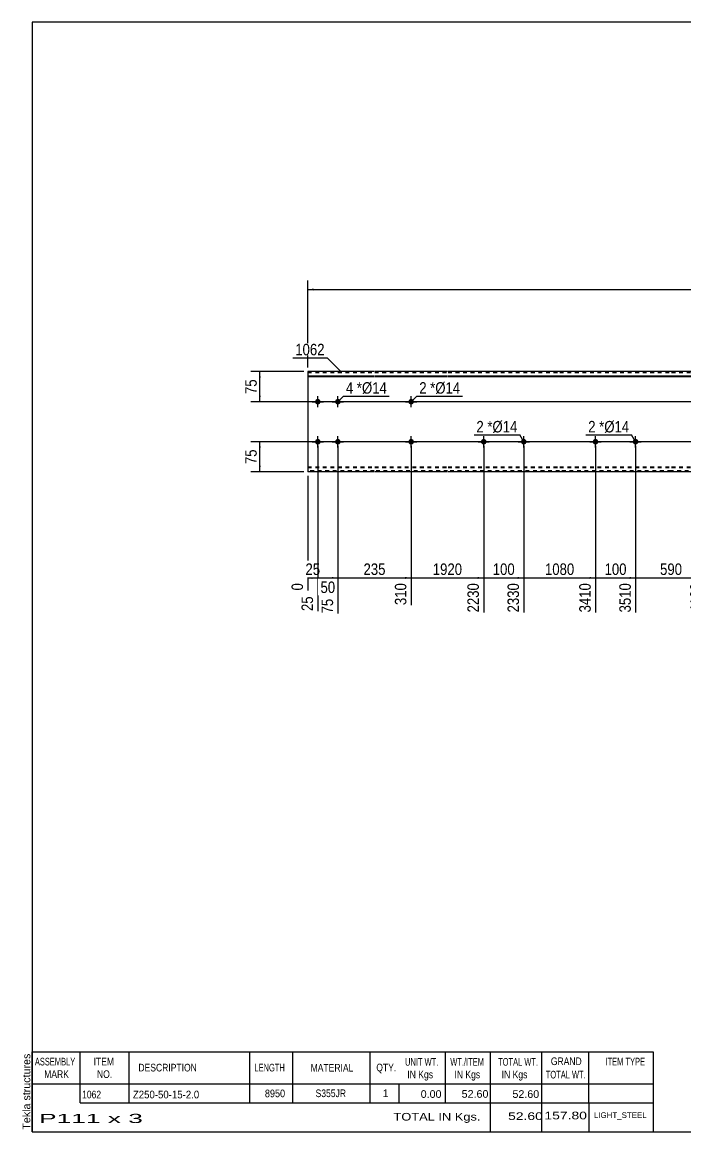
# Model space of a CAD drawing. Header units: millimetres. Extents: x -71 to 331, y -177 to 100.
# Drawn here: x -71.3 to 94.1, y -177.3 to 99.8 of the extents above; entities that cross this region are included whole.
import ezdxf

# ---------------------------------------------------------------- set-up
doc = ezdxf.new("R2010")
doc.units = ezdxf.units.MM
doc.linetypes.add('DXK_LINE_DOT1', pattern=[1.8814, 0.9407, -0.9407])
doc.styles.add('Arial', font='ARIAL.TTF', dxfattribs={"height": 0.2})
doc.styles.add('Arial Narrow', font='ARIALN.TTF', dxfattribs={"height": 0.2})

# ---------------------------------------------------------------- blocks, each defined once
blk = doc.blocks.new('Unknown-629082721-1761')
at = {"color": 5, "linetype": 'Continuous'}
for p, q in [((331.25, 99.75), (-68.75, 99.75)), ((-68.75, 99.75), (-68.75, -177.25)), ((331.25, -177.25), (331.25, 99.75)), ((-68.75, -177.25), (331.25, -177.25))]:
    blk.add_line(p, q, dxfattribs=at)
at = {"color": 174, "linetype": 'Continuous', "style": 'Arial'}
blk.add_text('Tekla structures', height=1.9102, rotation=90, dxfattribs=at).set_placement((-69.25, -176.75))
blk = doc.blocks.new('Part-629082721-1218 - 1203')
at = {"color": 2, "linetype": 'Continuous'}
for p, q in [((16.6, 12.5), (0, 12.5)), ((0, 12.5), (0, -12.5)), ((0, 11.44), (16.6, 11.44)), ((0, 11.3), (16.6, 11.3)), ((34.89, 12.5), (16.7, 12.5)), ((16.7, 11.44), (34.89, 11.44)), ((16.7, 11.3), (34.89, 11.3)), ((62.79, 12.5), (34.99, 12.5)), ((34.99, 11.44), (62.79, 11.44)), ((34.99, 11.3), (62.79, 11.3)), ((90.69, 12.5), (62.89, 12.5)), ((62.89, 11.44), (90.69, 11.44)), ((62.89, 11.3), (90.69, 11.3)), ((108.19, 12.5), (90.79, 12.5)), ((90.79, 11.44), (108.19, 11.44)), ((90.79, 11.3), (108.19, 11.3)), ((136.09, 12.5), (108.29, 12.5)), ((108.29, 11.44), (136.09, 11.44)), ((108.29, 11.3), (136.09, 11.3)), ((163.99, 12.5), (136.19, 12.5)), ((136.19, 11.44), (163.99, 11.44)), ((136.19, 11.3), (163.99, 11.3)), ((182.28, 12.5), (164.09, 12.5)), ((164.09, 11.44), (182.28, 11.44)), ((164.09, 11.3), (182.28, 11.3)), ((200.58, 12.5), (182.38, 12.5)), ((182.38, 11.44), (200.58, 11.44)), ((182.38, 11.3), (200.58, 11.3)), ((235.28, 12.5), (200.68, 12.5)), ((200.68, 11.44), (235.28, 11.44)), ((200.68, 11.3), (235.28, 11.3)), ((253.57, 12.5), (235.38, 12.5)), ((235.38, 11.44), (253.57, 11.44)), ((235.38, 11.3), (253.57, 11.3)), ((265.27, 12.5), (253.67, 12.5)), ((253.67, 11.44), (265.27, 11.44)), ((253.67, 11.3), (265.27, 11.3)), ((265.27, -12.5), (265.27, 12.5)), ((16.6, -12.5), (0, -12.5)), ((34.89, -12.5), (16.7, -12.5)), ((62.79, -12.5), (34.99, -12.5)), ((90.69, -12.5), (62.89, -12.5)), ((108.19, -12.5), (90.79, -12.5)), ((136.09, -12.5), (108.29, -12.5)), ((163.99, -12.5), (136.19, -12.5)), ((182.28, -12.5), (164.09, -12.5)), ((200.58, -12.5), (182.38, -12.5)), ((235.28, -12.5), (200.68, -12.5)), ((253.57, -12.5), (235.38, -12.5)), ((265.27, -12.5), (253.67, -12.5))]:
    blk.add_line(p, q, dxfattribs=at)
at = {"color": 7, "linetype": 'DXK_LINE_DOT1'}
for p, q in [((0, 12.3), (16.6, 12.3)), ((16.7, 12.3), (34.89, 12.3)), ((34.99, 12.3), (62.79, 12.3)), ((62.89, 12.3), (90.69, 12.3)), ((90.79, 12.3), (108.19, 12.3)), ((108.29, 12.3), (136.09, 12.3)), ((136.19, 12.3), (163.99, 12.3)), ((164.09, 12.3), (182.28, 12.3)), ((182.38, 12.3), (200.58, 12.3)), ((200.68, 12.3), (235.28, 12.3)), ((235.38, 12.3), (253.57, 12.3)), ((253.67, 12.3), (265.27, 12.3)), ((0, -11.3), (16.6, -11.3)), ((0, -11.44), (16.6, -11.44)), ((16.6, -12.3), (0, -12.3)), ((16.7, -11.3), (34.89, -11.3)), ((16.7, -11.44), (34.89, -11.44)), ((34.89, -12.3), (16.7, -12.3)), ((34.99, -11.3), (62.79, -11.3)), ((34.99, -11.44), (62.79, -11.44)), ((62.79, -12.3), (34.99, -12.3)), ((62.89, -11.3), (90.69, -11.3)), ((62.89, -11.44), (90.69, -11.44)), ((90.69, -12.3), (62.89, -12.3)), ((90.79, -11.3), (108.19, -11.3)), ((90.79, -11.44), (108.19, -11.44)), ((108.19, -12.3), (90.79, -12.3)), ((108.29, -11.3), (136.09, -11.3)), ((108.29, -11.44), (136.09, -11.44)), ((136.09, -12.3), (108.29, -12.3)), ((136.19, -11.3), (163.99, -11.3)), ((136.19, -11.44), (163.99, -11.44)), ((163.99, -12.3), (136.19, -12.3)), ((164.09, -11.3), (182.28, -11.3)), ((164.09, -11.44), (182.28, -11.44)), ((182.28, -12.3), (164.09, -12.3)), ((182.38, -11.3), (200.58, -11.3)), ((182.38, -11.44), (200.58, -11.44)), ((200.58, -12.3), (182.38, -12.3)), ((200.68, -11.3), (235.28, -11.3)), ((200.68, -11.44), (235.28, -11.44)), ((235.28, -12.3), (200.68, -12.3)), ((235.38, -11.3), (253.57, -11.3)), ((235.38, -11.44), (253.57, -11.44)), ((253.57, -12.3), (235.38, -12.3)), ((253.67, -11.3), (265.27, -11.3)), ((253.67, -11.44), (265.27, -11.44)), ((265.27, -12.3), (253.67, -12.3))]:
    blk.add_line(p, q, dxfattribs=at)
blk = doc.blocks.new('Bolt-629082721-1225 - 1203')
at = {"linetype": 'Continuous'}
for points in [[(43.89, -4.3, -1), (43.89, -5.7, -1)], [(53.89, -4.3, -1), (53.89, -5.7, -1)]]:
    blk.add_hatch(color=3, dxfattribs=at).paths.add_polyline_path(points)
at = {"color": 3, "linetype": 'Continuous'}
for p, q in [((42.49, -5), (45.29, -5)), ((43.89, -6.4), (43.89, -3.6)), ((52.49, -5), (55.29, -5)), ((53.89, -6.4), (53.89, -3.6))]:
    blk.add_line(p, q, dxfattribs=at)
blk = doc.blocks.new('Bolt-629082721-1226 - 1203')
at = {"linetype": 'Continuous'}
for points in [[(71.79, -4.3, -1), (71.79, -5.7, -1)], [(81.79, -4.3, -1), (81.79, -5.7, -1)]]:
    blk.add_hatch(color=3, dxfattribs=at).paths.add_polyline_path(points)
at = {"color": 3, "linetype": 'Continuous'}
for p, q in [((70.39, -5), (73.19, -5)), ((71.79, -6.4), (71.79, -3.6)), ((80.39, -5), (83.19, -5)), ((81.79, -6.4), (81.79, -3.6))]:
    blk.add_line(p, q, dxfattribs=at)
blk = doc.blocks.new('Bolt-629082721-1229 - 1203')
at = {"linetype": 'Continuous'}
for points in [[(1.8, 5, -1), (3.2, 5, -1)], [(6.8, 5, -1), (8.2, 5, -1)], [(1.8, -5, -1), (3.2, -5, -1)], [(6.8, -5, -1), (8.2, -5, -1)]]:
    blk.add_hatch(color=3, dxfattribs=at).paths.add_polyline_path(points)
at = {"color": 3, "linetype": 'Continuous'}
for p, q in [((2.5, 3.6), (2.5, 6.4)), ((7.5, 3.6), (7.5, 6.4)), ((1.1, 5), (3.9, 5)), ((6.1, 5), (8.9, 5)), ((1.1, -5), (3.9, -5)), ((2.5, -6.4), (2.5, -3.6)), ((6.1, -5), (8.9, -5)), ((7.5, -6.4), (7.5, -3.6))]:
    blk.add_line(p, q, dxfattribs=at)
blk = doc.blocks.new('Bolt-629082721-1230 - 1203')
at = {"linetype": 'Continuous'}
for points in [[(25.09, 5, -1), (26.49, 5, -1)], [(25.09, -5, -1), (26.49, -5, -1)]]:
    blk.add_hatch(color=3, dxfattribs=at).paths.add_polyline_path(points)
at = {"color": 3, "linetype": 'Continuous'}
for p, q in [((25.79, 3.6), (25.79, 6.4)), ((24.39, 5), (27.19, 5)), ((24.39, -5), (27.19, -5)), ((25.79, -6.4), (25.79, -3.6))]:
    blk.add_line(p, q, dxfattribs=at)
blk = doc.blocks.new('StraightDimension-629082721-1279 - 1203')
at = {"linetype": 'Continuous'}
blk.add_hatch(color=7, dxfattribs=at).paths.add_polyline_path([(70.29, -38.75), (71.79, -39), (70.29, -39.25)])
at = {"color": 7, "linetype": 'Continuous'}
for p, q in [((53.89, -6), (53.89, -47.61)), ((71.79, -6), (71.79, -47.61)), ((53.89, -39), (71.79, -39))]:
    blk.add_line(p, q, dxfattribs=at)
at = {"color": 0}
blk.add_wipeout([(67.1, -38.85), (67.1, -34.65), (58.58, -34.65), (58.58, -38.85)], dxfattribs=at)
at = {"color": 3, "style": 'Arial Narrow'}
blk.add_text('1080', height=2.863, dxfattribs=at).set_placement((59.18, -38.25))
at = {"color": 0, "linetype": 'Continuous'}
blk.add_wipeout([(71.19, -39.7), (66.99, -39.7), (66.99, -48.21), (71.19, -48.21)], dxfattribs=at)
at = {"color": 3, "linetype": 'Continuous', "style": 'Arial Narrow'}
blk.add_text('3410', height=2.863, rotation=90.0002, dxfattribs=at).set_placement((70.59, -47.61))
blk = doc.blocks.new('StraightDimension-629082721-1284 - 1203')
at = {"linetype": 'Continuous'}
blk.add_hatch(color=7, dxfattribs=at).paths.add_polyline_path([(1, -38.75), (2.5, -39), (1, -39.25)])
at = {"color": 7, "linetype": 'Continuous'}
for p, q in [((2.5, -6), (2.5, -47.26)), ((0, -13.5), (0, -42.13)), ((0, -39), (2.5, -39))]:
    blk.add_line(p, q, dxfattribs=at)
at = {"color": 0}
blk.add_wipeout([(3.68, -38.85), (3.68, -34.65), (-1.18, -34.65), (-1.18, -38.85)], dxfattribs=at)
at = {"color": 0, "linetype": 'Continuous'}
blk.add_wipeout([(1.9, -43), (-2.3, -43), (-2.3, -47.86), (1.9, -47.86)], dxfattribs=at)
at = {"color": 3, "style": 'Arial Narrow'}
blk.add_text('25', height=2.863, dxfattribs=at).set_placement((-0.58, -38.25))
at = {"color": 0, "linetype": 'Continuous'}
blk.add_wipeout([(-0.6, -39.7), (-4.8, -39.7), (-4.8, -42.73), (-0.6, -42.73)], dxfattribs=at)
at = {"color": 3, "linetype": 'Continuous', "style": 'Arial Narrow'}
for s, height, p in [('0', 2.86, (-1.2, -42.13)), ('25', 2.863, (1.3, -47.26))]:
    blk.add_text(s, height=height, rotation=90.0002, dxfattribs=at).set_placement(p)
blk = doc.blocks.new('StraightDimension-629082721-1283 - 1203')
at = {"linetype": 'Continuous'}
blk.add_hatch(color=7, dxfattribs=at).paths.add_polyline_path([(6, -38.75), (7.5, -39), (6, -39.25)])
at = {"color": 7, "linetype": 'Continuous'}
for p, q in [((2.5, -6), (2.5, -47.26)), ((7.5, -6), (7.5, -47.86)), ((2.5, -39), (7.5, -39))]:
    blk.add_line(p, q, dxfattribs=at)
at = {"color": 0}
blk.add_wipeout([(7.43, -43.35), (7.43, -39.15), (2.57, -39.15), (2.57, -43.35)], dxfattribs=at)
at = {"color": 0, "linetype": 'Continuous'}
blk.add_wipeout([(6.9, -43.6), (2.7, -43.6), (2.7, -48.46), (6.9, -48.46)], dxfattribs=at)
at = {"color": 3, "style": 'Arial Narrow'}
blk.add_text('50', height=2.863, dxfattribs=at).set_placement((3.17, -42.75))
at = {"color": 3, "linetype": 'Continuous', "style": 'Arial Narrow'}
blk.add_text('75', height=2.863, rotation=90.0002, dxfattribs=at).set_placement((6.3, -47.86))
blk = doc.blocks.new('StraightDimension-629082721-1282 - 1203')
at = {"linetype": 'Continuous'}
blk.add_hatch(color=7, dxfattribs=at).paths.add_polyline_path([(24.29, -38.75), (25.79, -39), (24.29, -39.25)])
at = {"color": 7, "linetype": 'Continuous'}
for p, q in [((7.5, -6), (7.5, -47.86)), ((25.79, -6), (25.79, -45.78)), ((7.5, -39), (25.79, -39))]:
    blk.add_line(p, q, dxfattribs=at)
at = {"color": 0}
blk.add_wipeout([(19.99, -38.85), (19.99, -34.65), (13.3, -34.65), (13.3, -38.85)], dxfattribs=at)
at = {"color": 3, "style": 'Arial Narrow'}
blk.add_text('235', height=2.863, dxfattribs=at).set_placement((13.9, -38.25))
at = {"color": 0, "linetype": 'Continuous'}
blk.add_wipeout([(25.19, -39.7), (20.99, -39.7), (20.99, -46.38), (25.19, -46.38)], dxfattribs=at)
at = {"color": 3, "linetype": 'Continuous', "style": 'Arial Narrow'}
blk.add_text('310', height=2.863, rotation=90.0002, dxfattribs=at).set_placement((24.59, -45.78))
blk = doc.blocks.new('StraightDimension-629082721-1280 - 1203')
at = {"linetype": 'Continuous'}
blk.add_hatch(color=7, dxfattribs=at).paths.add_polyline_path([(52.39, -38.75), (53.89, -39), (52.39, -39.25)])
at = {"color": 7, "linetype": 'Continuous'}
for p, q in [((43.89, -6), (43.89, -47.61)), ((53.89, -6), (53.89, -47.61)), ((43.89, -39), (53.89, -39))]:
    blk.add_line(p, q, dxfattribs=at)
at = {"color": 0}
blk.add_wipeout([(52.23, -38.85), (52.23, -34.65), (45.55, -34.65), (45.55, -38.85)], dxfattribs=at)
at = {"color": 3, "style": 'Arial Narrow'}
blk.add_text('100', height=2.863, dxfattribs=at).set_placement((46.15, -38.25))
at = {"color": 0, "linetype": 'Continuous'}
blk.add_wipeout([(53.29, -39.7), (49.09, -39.7), (49.09, -48.21), (53.29, -48.21)], dxfattribs=at)
at = {"color": 3, "linetype": 'Continuous', "style": 'Arial Narrow'}
blk.add_text('2330', height=2.863, rotation=90.0002, dxfattribs=at).set_placement((52.69, -47.61))
blk = doc.blocks.new('StraightDimension-629082721-1277 - 1203')
at = {"linetype": 'Continuous'}
blk.add_hatch(color=7, dxfattribs=at).paths.add_polyline_path([(97.99, -38.75), (99.49, -39), (97.99, -39.25)])
at = {"color": 7, "linetype": 'Continuous'}
for p, q in [((81.79, -6), (81.79, -47.61)), ((99.49, -6), (99.49, -47.61)), ((81.79, -39), (99.49, -39))]:
    blk.add_line(p, q, dxfattribs=at)
at = {"color": 0}
blk.add_wipeout([(93.98, -38.85), (93.98, -34.65), (87.3, -34.65), (87.3, -38.85)], dxfattribs=at)
at = {"color": 3, "style": 'Arial Narrow'}
blk.add_text('590', height=2.863, dxfattribs=at).set_placement((87.9, -38.25))
at = {"color": 0, "linetype": 'Continuous'}
blk.add_wipeout([(98.89, -39.7), (94.69, -39.7), (94.69, -48.21), (98.89, -48.21)], dxfattribs=at)
at = {"color": 3, "linetype": 'Continuous', "style": 'Arial Narrow'}
blk.add_text('4100', height=2.863, rotation=90.0002, dxfattribs=at).set_placement((98.29, -47.61))
blk = doc.blocks.new('StraightDimension-629082721-1351 - 1203')
at = {"linetype": 'Continuous'}
for points in [[(-12.25, 11), (-12, 12.5), (-11.75, 11)], [(-11.75, 6.5), (-12, 5), (-12.25, 6.5)]]:
    blk.add_hatch(color=7, dxfattribs=at).paths.add_polyline_path(points)
at = {"color": 7, "linetype": 'Continuous'}
for p, q in [((-1, 12.5), (-14.25, 12.5)), ((-12, 5), (-12, 12.5)), ((172.19, 5), (-14.25, 5))]:
    blk.add_line(p, q, dxfattribs=at)
at = {"color": 0}
blk.add_wipeout([(-12.15, 11.18), (-16.35, 11.18), (-16.35, 6.32), (-12.15, 6.32)], dxfattribs=at)
at = {"color": 3, "style": 'Arial Narrow'}
blk.add_text('75', height=2.863, rotation=90.0002, dxfattribs=at).set_placement((-12.75, 6.92))
blk = doc.blocks.new('StraightDimension-629082721-1281 - 1203')
at = {"linetype": 'Continuous'}
blk.add_hatch(color=7, dxfattribs=at).paths.add_polyline_path([(42.39, -38.75), (43.89, -39), (42.39, -39.25)])
at = {"color": 7, "linetype": 'Continuous'}
for p, q in [((25.79, -6), (25.79, -45.78)), ((43.89, -6), (43.89, -47.61)), ((25.79, -39), (43.89, -39))]:
    blk.add_line(p, q, dxfattribs=at)
at = {"color": 0}
blk.add_wipeout([(39.1, -38.85), (39.1, -34.65), (30.59, -34.65), (30.59, -38.85)], dxfattribs=at)
at = {"color": 3, "style": 'Arial Narrow'}
blk.add_text('1920', height=2.863, dxfattribs=at).set_placement((31.19, -38.25))
at = {"color": 0, "linetype": 'Continuous'}
blk.add_wipeout([(43.29, -39.7), (39.09, -39.7), (39.09, -48.21), (43.29, -48.21)], dxfattribs=at)
at = {"color": 3, "linetype": 'Continuous', "style": 'Arial Narrow'}
blk.add_text('2230', height=2.863, rotation=90.0002, dxfattribs=at).set_placement((42.69, -47.61))
blk = doc.blocks.new('StraightDimension-629082721-1278 - 1203')
at = {"linetype": 'Continuous'}
blk.add_hatch(color=7, dxfattribs=at).paths.add_polyline_path([(80.29, -38.75), (81.79, -39), (80.29, -39.25)])
at = {"color": 7, "linetype": 'Continuous'}
for p, q in [((71.79, -6), (71.79, -47.61)), ((81.79, -6), (81.79, -47.61)), ((71.79, -39), (81.79, -39))]:
    blk.add_line(p, q, dxfattribs=at)
at = {"color": 0}
blk.add_wipeout([(80.13, -38.85), (80.13, -34.65), (73.45, -34.65), (73.45, -38.85)], dxfattribs=at)
at = {"color": 3, "style": 'Arial Narrow'}
blk.add_text('100', height=2.863, dxfattribs=at).set_placement((74.05, -38.25))
at = {"color": 0, "linetype": 'Continuous'}
blk.add_wipeout([(81.19, -39.7), (76.99, -39.7), (76.99, -48.21), (81.19, -48.21)], dxfattribs=at)
at = {"color": 3, "linetype": 'Continuous', "style": 'Arial Narrow'}
blk.add_text('3510', height=2.863, rotation=90.0002, dxfattribs=at).set_placement((80.59, -47.61))
blk = doc.blocks.new('StraightDimension-629082721-1360 - 1203')
at = {"linetype": 'Continuous'}
for points in [[(-12.25, -6.5), (-12, -5), (-11.75, -6.5)], [(-11.75, -11), (-12, -12.5), (-12.25, -11)]]:
    blk.add_hatch(color=7, dxfattribs=at).paths.add_polyline_path(points)
at = {"color": 7, "linetype": 'Continuous'}
for p, q in [((172.19, -5), (-14.25, -5)), ((-12, -12.5), (-12, -5)), ((-1, -12.5), (-14.25, -12.5))]:
    blk.add_line(p, q, dxfattribs=at)
at = {"color": 0}
blk.add_wipeout([(-12.15, -6.32), (-16.35, -6.32), (-16.35, -11.18), (-12.15, -11.18)], dxfattribs=at)
at = {"color": 3, "style": 'Arial Narrow'}
blk.add_text('75', height=2.863, rotation=90.0002, dxfattribs=at).set_placement((-12.75, -10.58))
blk = doc.blocks.new('StraightDimension-629082721-1372 - 1203')
at = {"linetype": 'Continuous'}
for points in [[(1.5, 32.75), (0, 33), (1.5, 33.25)], [(263.77, 33.25), (265.27, 33), (263.77, 32.75)]]:
    blk.add_hatch(color=7, dxfattribs=at).paths.add_polyline_path(points)
at = {"color": 7, "linetype": 'Continuous'}
for p, q in [((0, 13.5), (0, 35.25)), ((265.27, 13.5), (265.27, 35.25)), ((0, 33), (265.27, 33))]:
    blk.add_line(p, q, dxfattribs=at)
at = {"color": 0}
blk.add_wipeout([(136.89, 33.15), (136.89, 37.35), (128.38, 37.35), (128.38, 33.15)], dxfattribs=at)
at = {"color": 3, "style": 'Arial Narrow'}
blk.add_text('8950', height=2.863, dxfattribs=at).set_placement((128.98, 33.75))
blk = doc.blocks.new('CBS_BOM-629082721-1828')
at = {"color": 7, "linetype": 'Continuous'}
for p, q in [((-68.78, -165.28), (-68.78, -157.28)), ((-68.78, -157.28), (86.14, -157.28)), ((-56.78, -165.28), (-56.78, -157.28)), ((-44.59, -165.28), (-44.59, -157.28)), ((-14.43, -165.28), (-14.43, -157.28)), ((-3.75, -165.28), (-3.75, -157.28)), ((15.57, -165.28), (15.57, -157.28)), ((34.37, -165.28), (34.37, -157.28)), ((45.58, -165.28), (45.58, -157.28)), ((58.37, -165.28), (58.37, -157.28)), ((70.12, -165.28), (70.12, -157.28)), ((86.14, -157.29), (86.14, -165.27)), ((-68.78, -165.28), (86.14, -165.28)), ((-68.78, -170.08), (-68.78, -165.28)), ((-56.78, -170.08), (-56.78, -165.28)), ((-44.59, -170.08), (-44.59, -165.28)), ((-14.43, -170.08), (-14.43, -165.28)), ((-3.75, -170.08), (-3.75, -165.28)), ((15.57, -170.08), (15.57, -165.28)), ((22.83, -170.08), (22.83, -165.28)), ((34.37, -170.08), (34.37, -165.28)), ((45.58, -170.08), (45.58, -165.28)), ((58.37, -170.08), (58.37, -165.28)), ((70.14, -170.08), (70.14, -165.28)), ((86.14, -165.28), (86.14, -170.08)), ((-68.78, -177.28), (-68.78, -170.1)), ((-56.78, -170.08), (86.14, -170.08)), ((45.58, -177.28), (45.58, -170.1)), ((58.37, -177.28), (58.37, -170.1)), ((70.18, -177.28), (70.18, -170.1)), ((86.14, -170.08), (86.14, -177.28)), ((-68.78, -177.28), (86.14, -177.28))]:
    blk.add_line(p, q, dxfattribs=at)
at = {"color": 3, "linetype": 'Continuous', "style": 'Arial'}
for s, height, width, p in [('ASSEMBLY', 1.91, 0.7, (-68.1, -160.71)), ('ITEM', 1.91, 0.8, (-53.45, -160.71)), ('DESCRIPTION', 1.9102, 0.8, (-42.27, -162.21)), ('LENGTH', 1.91, 0.7, (-13.32, -162.21)), ('MATERIAL', 1.91, 0.8, (0.7, -162.26)), ('QTY.', 1.91, 0.8, (17.09, -162.18)), ('UNIT WT.', 1.91, 0.7, (24.26, -160.78)), ('WT./ITEM', 1.91, 0.7, (35.55, -160.78)), ('TOTAL WT.', 1.91, 0.7, (47.49, -160.78)), ('GRAND', 1.91, 0.8, (60.64, -160.62)), ('ITEM TYPE', 1.91, 0.7, (74.28, -160.7)), ('MARK', 1.91, 0.8, (-65.78, -163.84)), ('NO.', 1.91, 0.8, (-52.6, -163.84)), ('IN Kgs', 1.91, 0.8, (24.84, -163.92)), ('IN Kgs', 1.91, 0.8, (36.59, -163.92)), ('IN Kgs', 1.91, 0.8, (48.38, -163.92)), ('TOTAL WT.', 1.91, 0.7, (59.38, -163.96))]:
    blk.add_text(s, height=height, dxfattribs=dict(at, width=width)).set_placement(p)
at = {"color": 7, "linetype": 'Continuous', "style": 'Arial'}
for s, height, width, p in [('1062', 1.91, 0.8, (-56.32, -168.93)), ('Z250-50-15-2.0', 1.9102, 0.9, (-43.65, -168.93)), ('8950', 1.91, 0.85, (-10.71, -168.65)), ('S355JR', 1.91, 0.8, (1.94, -168.62))]:
    blk.add_text(s, height=height, dxfattribs=dict(at, width=width)).set_placement(p)
for s, p in [('1', (18.66, -168.62)), ('0.00', (28.17, -168.81)), ('52.60', (38.39, -168.78)), ('52.60', (51.06, -168.81))]:
    blk.add_text(s, height=1.91, dxfattribs=at).set_placement(p)
at = {"color": 6, "linetype": 'Continuous', "style": 'Arial'}
for s, height, width, p in [('P111 x 3', 2.292, 2.05, (-67.06, -175.09)), ('TOTAL IN Kgs.', 1.9102, 1.2, (21.38, -174.48)), ('52.60', 1.91, 1.3, (49.97, -174.33)), ('157.80', 1.91, 1.3, (59.04, -174.17))]:
    blk.add_text(s, height=height, dxfattribs=dict(at, width=width)).set_placement(p)
blk.add_text('LIGHT_STEEL', height=1.4135, dxfattribs=at).set_placement((71.39, -173.83))
blk = doc.blocks.new('Mark-629082721-1400 - 1203')
at = {"color": 0}
blk.add_wipeout([(29.64, 7.01), (29.64, 10.01), (27.81, 10.01), (27.81, 7.01)], dxfattribs=at)
blk.add_wipeout([(29.64, 7.01), (29.64, 10.01), (27.81, 10.01), (27.81, 7.01)], dxfattribs=at)
at = {"color": 7, "linetype": 'Continuous'}
blk.add_line((25.79, 5), (27.21, 6.41), dxfattribs=at)
at = {"color": 0}
blk.add_wipeout([(31.81, 7.01), (31.81, 10.01), (30.54, 10.01), (30.54, 7.01)], dxfattribs=at)
blk.add_wipeout([(31.81, 7.01), (31.81, 10.01), (30.54, 10.01), (30.54, 7.01)], dxfattribs=at)
at = {"color": 3, "style": 'Arial Narrow'}
blk.add_text('2', height=2.86, dxfattribs=at).set_placement((27.81, 7.01))
at = {"color": 0}
blk.add_wipeout([(38.03, 7.01), (38.03, 10.01), (31.81, 10.01), (31.81, 7.01)], dxfattribs=at)
blk.add_wipeout([(38.03, 7.01), (38.03, 10.01), (31.81, 10.01), (31.81, 7.01)], dxfattribs=at)
at = {"color": 7, "linetype": 'Continuous'}
blk.add_line((27.21, 6.41), (38.63, 6.41), dxfattribs=at)
at = {"color": 3, "style": 'Arial Narrow'}
for s, height, p in [('*', 2.86, (30.54, 7.01)), ('Ø14', 2.863, (31.81, 7.01))]:
    blk.add_text(s, height=height, dxfattribs=at).set_placement(p)
blk = doc.blocks.new('Mark-629082721-1375 - 1203')
at = {"color": 0}
blk.add_wipeout([(4.19, 16.59), (4.19, 19.59), (-3.13, 19.59), (-3.13, 16.59)], dxfattribs=at)
blk.add_wipeout([(4.19, 16.59), (4.19, 19.59), (-3.13, 19.59), (-3.13, 16.59)], dxfattribs=at)
at = {"color": 7, "linetype": 'Continuous'}
for p in [(-3.73, 15.99), (8.32, 12.45)]:
    blk.add_line(p, (4.79, 15.99), dxfattribs=at)
at = {"color": 3, "style": 'Arial Narrow'}
blk.add_text('1062', height=2.863, dxfattribs=at).set_placement((-3.13, 16.59))
blk = doc.blocks.new('Mark-629082721-1395 - 1203')
at = {"color": 0}
blk.add_wipeout([(43.9, -2.67), (43.9, 0.33), (42.07, 0.33), (42.07, -2.67)], dxfattribs=at)
blk.add_wipeout([(43.9, -2.67), (43.9, 0.33), (42.07, 0.33), (42.07, -2.67)], dxfattribs=at)
blk.add_wipeout([(46.08, -2.67), (46.08, 0.33), (44.8, 0.33), (44.8, -2.67)], dxfattribs=at)
blk.add_wipeout([(46.08, -2.67), (46.08, 0.33), (44.8, 0.33), (44.8, -2.67)], dxfattribs=at)
at = {"color": 3, "style": 'Arial Narrow'}
blk.add_text('2', height=2.86, dxfattribs=at).set_placement((42.07, -2.67))
at = {"color": 0}
blk.add_wipeout([(52.29, -2.67), (52.29, 0.33), (46.08, 0.33), (46.08, -2.67)], dxfattribs=at)
blk.add_wipeout([(52.29, -2.67), (52.29, 0.33), (46.08, 0.33), (46.08, -2.67)], dxfattribs=at)
at = {"color": 7, "linetype": 'Continuous'}
for p in [(41.47, -3.27), (53.89, -5)]:
    blk.add_line(p, (52.89, -3.27), dxfattribs=at)
at = {"color": 3, "style": 'Arial Narrow'}
for s, height, p in [('*', 2.86, (44.8, -2.67)), ('Ø14', 2.863, (46.08, -2.67))]:
    blk.add_text(s, height=height, dxfattribs=at).set_placement(p)
blk = doc.blocks.new('Mark-629082721-1396 - 1203')
at = {"color": 0}
blk.add_wipeout([(71.8, -2.67), (71.8, 0.33), (69.97, 0.33), (69.97, -2.67)], dxfattribs=at)
blk.add_wipeout([(71.8, -2.67), (71.8, 0.33), (69.97, 0.33), (69.97, -2.67)], dxfattribs=at)
blk.add_wipeout([(73.98, -2.67), (73.98, 0.33), (72.7, 0.33), (72.7, -2.67)], dxfattribs=at)
blk.add_wipeout([(73.98, -2.67), (73.98, 0.33), (72.7, 0.33), (72.7, -2.67)], dxfattribs=at)
at = {"color": 3, "style": 'Arial Narrow'}
blk.add_text('2', height=2.86, dxfattribs=at).set_placement((69.97, -2.67))
at = {"color": 0}
blk.add_wipeout([(80.19, -2.67), (80.19, 0.33), (73.98, 0.33), (73.98, -2.67)], dxfattribs=at)
blk.add_wipeout([(80.19, -2.67), (80.19, 0.33), (73.98, 0.33), (73.98, -2.67)], dxfattribs=at)
at = {"color": 7, "linetype": 'Continuous'}
for p in [(69.37, -3.27), (81.79, -5)]:
    blk.add_line(p, (80.79, -3.27), dxfattribs=at)
at = {"color": 3, "style": 'Arial Narrow'}
for s, height, p in [('*', 2.86, (72.7, -2.67)), ('Ø14', 2.863, (73.98, -2.67))]:
    blk.add_text(s, height=height, dxfattribs=at).set_placement(p)
blk = doc.blocks.new('Mark-629082721-1399 - 1203')
at = {"color": 0}
blk.add_wipeout([(11.34, 7.01), (11.34, 10.01), (9.51, 10.01), (9.51, 7.01)], dxfattribs=at)
blk.add_wipeout([(11.34, 7.01), (11.34, 10.01), (9.51, 10.01), (9.51, 7.01)], dxfattribs=at)
at = {"color": 7, "linetype": 'Continuous'}
blk.add_line((7.5, 5), (8.91, 6.41), dxfattribs=at)
at = {"color": 0}
blk.add_wipeout([(13.52, 7.01), (13.52, 10.01), (12.24, 10.01), (12.24, 7.01)], dxfattribs=at)
blk.add_wipeout([(13.52, 7.01), (13.52, 10.01), (12.24, 10.01), (12.24, 7.01)], dxfattribs=at)
at = {"color": 3, "style": 'Arial Narrow'}
blk.add_text('4', height=2.86, dxfattribs=at).set_placement((9.51, 7.01))
at = {"color": 0}
blk.add_wipeout([(19.73, 7.01), (19.73, 10.01), (13.52, 10.01), (13.52, 7.01)], dxfattribs=at)
blk.add_wipeout([(19.73, 7.01), (19.73, 10.01), (13.52, 10.01), (13.52, 7.01)], dxfattribs=at)
at = {"color": 7, "linetype": 'Continuous'}
blk.add_line((8.91, 6.41), (20.33, 6.41), dxfattribs=at)
at = {"color": 3, "style": 'Arial Narrow'}
for s, height, p in [('*', 2.86, (12.24, 7.01)), ('Ø14', 2.863, (13.52, 7.01))]:
    blk.add_text(s, height=height, dxfattribs=at).set_placement(p)

msp = doc.modelspace()

# ---------------------------------------------------------------- block references
for name in ['Unknown-629082721-1761', 'Part-629082721-1218 - 1203', 'Bolt-629082721-1229 - 1203', 'Bolt-629082721-1230 - 1203', 'Bolt-629082721-1225 - 1203', 'Bolt-629082721-1226 - 1203', 'CBS_BOM-629082721-1828']:
    msp.add_blockref(name, (0, 0))

# ---------------------------------------------------------------- next in the draw order: block references
for name in ['StraightDimension-629082721-1351 - 1203', 'StraightDimension-629082721-1284 - 1203', 'StraightDimension-629082721-1279 - 1203', 'StraightDimension-629082721-1277 - 1203']:
    msp.add_blockref(name, (0, 0))

# ---------------------------------------------------------------- next in the draw order: block references
for name in ['StraightDimension-629082721-1372 - 1203', 'Mark-629082721-1399 - 1203', 'Mark-629082721-1400 - 1203', 'StraightDimension-629082721-1283 - 1203', 'StraightDimension-629082721-1280 - 1203', 'StraightDimension-629082721-1278 - 1203']:
    msp.add_blockref(name, (0, 0))

# ---------------------------------------------------------------- next in the draw order: block references
for name in ['Mark-629082721-1375 - 1203', 'StraightDimension-629082721-1282 - 1203']:
    msp.add_blockref(name, (0, 0))

# ---------------------------------------------------------------- next in the draw order: block references
msp.add_blockref('StraightDimension-629082721-1281 - 1203', (0, 0))

# ---------------------------------------------------------------- next in the draw order: block references
msp.add_blockref('StraightDimension-629082721-1360 - 1203', (0, 0))

# ---------------------------------------------------------------- next in the draw order: block references
for name in ['Mark-629082721-1395 - 1203', 'Mark-629082721-1396 - 1203']:
    msp.add_blockref(name, (0, 0))

doc.saveas('drawing.dxf')
